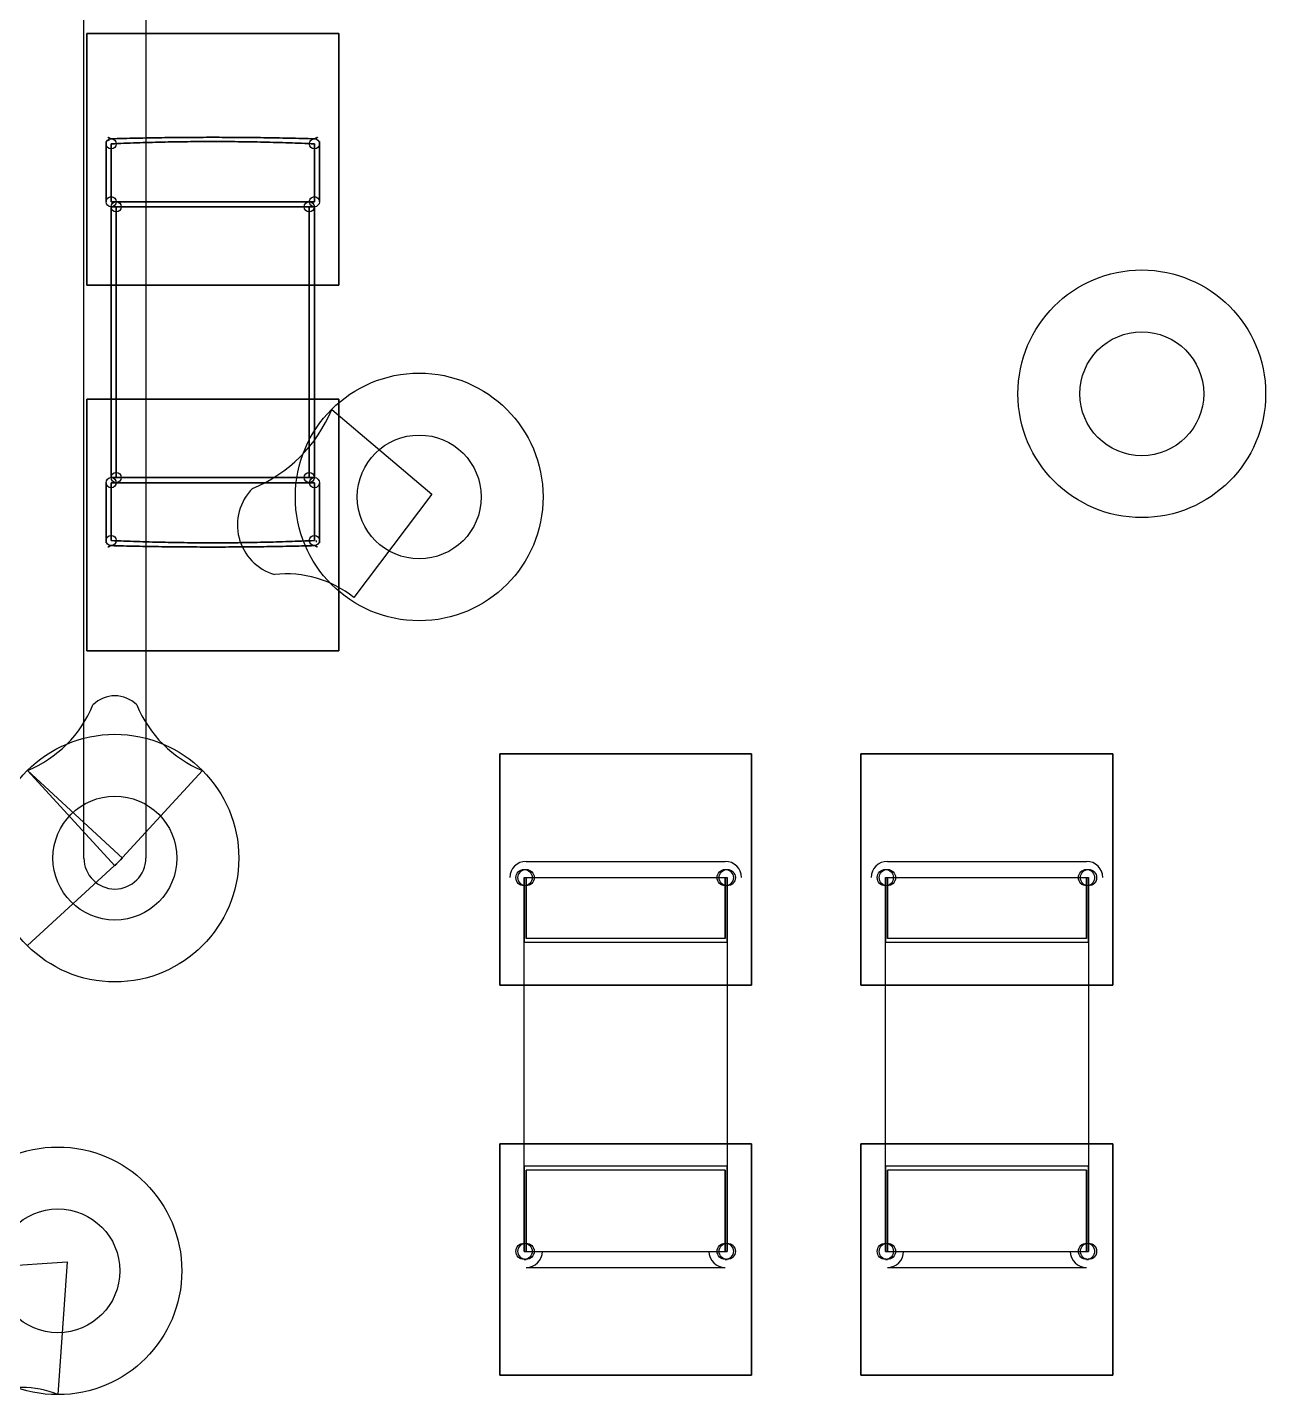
# Model space of a CAD drawing. Extents: x -14 to 27.9, y 0 to 17.8.
# Drawn here: x 21.642 to 24.689, y 3.759 to 7.125 of the extents above; entities that cross this region are included whole.
import ezdxf

# ---------------------------------------------------------------- set-up
doc = ezdxf.new("R2010")
doc.units = 0
doc.header["$MEASUREMENT"] = 0
doc.layers.add('Feature', color=7, linetype='CONTINUOUS')

msp = doc.modelspace()

# ---------------------------------------------------------------- linework, layer by layer
at = {"layer": 'Feature'}
for p, q in [((21.9334, 8.9083, -1.96222), (21.9334, 5.08, -1.96222)), ((21.781, 5.08, -1.96222), (21.781, 8.8451, -1.96222)), ((21.788, 7.11, 0.000305), (22.408, 7.11, 0.000305)), ((21.788, 6.49, 0.000305), (21.788, 7.11, 0.000305)), ((21.788, 6.49, 0.000305), (21.788, 7.11, 0.000305)), ((21.788, 7.11, 0.001305), (21.788, 6.49, 0.001305)), ((21.788, 7.11, 0.000305), (21.788, 7.11, 0.001305)), ((21.788, 7.11, 0.000305), (22.408, 7.11, 0.000305)), ((21.788, 7.11, 0.000305), (21.788, 7.11, 0.001305)), ((22.408, 7.11, 0.001305), (21.788, 7.11, 0.001305)), ((22.408, 7.11, 0.001305), (21.788, 7.11, 0.001305)), ((21.788, 7.11, 0.001305), (21.788, 6.49, 0.001305)), ((21.788, 6.49, 0.000305), (21.788, 7.11, 0.000305)), ((21.788, 7.11, 0.000305), (22.408, 7.11, 0.000305)), ((22.408, 7.11, 0.000305), (22.408, 6.49, 0.000305)), ((22.408, 7.11, 0.000305), (22.408, 7.11, 0.001305)), ((22.408, 7.11, 0.000305), (22.408, 6.49, 0.000305)), ((22.408, 7.11, 0.000305), (22.408, 7.11, 0.001305)), ((22.408, 6.49, 0.001305), (22.408, 7.11, 0.001305)), ((22.408, 6.49, 0.001305), (22.408, 7.11, 0.001305)), ((22.408, 7.11, 0.000305), (22.408, 6.49, 0.000305)), ((21.8355, 6.69583), (21.8355, 6.83827)), ((21.8355, 6.83827, 0.5), (21.8355, 6.69583, 0.5)), ((21.8355, 6.83827, 0.5), (21.8355, 6.69583, 0.5)), ((21.8355, 6.69583), (21.8355, 6.83827)), ((21.848, 6.83827, -0.0125), (21.848, 6.69583, -0.0125)), ((21.848, 6.69583, 0.5125), (21.848, 6.83827, 0.5125)), ((21.848, 6.69583, 0.5125), (21.848, 6.83827, 0.5125)), ((21.848, 6.83827, -0.0125), (21.848, 6.69583, -0.0125)), ((22.348, 6.69583, -0.0125), (22.348, 6.83827, -0.0125)), ((22.348, 6.83827, 0.5125), (22.348, 6.69583, 0.5125)), ((22.348, 6.83827, 0.5125), (22.348, 6.69583, 0.5125)), ((22.348, 6.69583, -0.0125), (22.348, 6.83827, -0.0125)), ((22.3605, 6.69583, 0.5), (22.3605, 6.83827, 0.5)), ((22.3605, 6.83827), (22.3605, 6.69583)), ((22.3605, 6.69583, 0.5), (22.3605, 6.83827, 0.5)), ((22.3605, 6.83827), (22.3605, 6.69583)), ((21.8355, 6.69583, 0.5), (21.8355, 6.69583)), ((21.8355, 6.69583, 0.5), (21.8355, 6.69583)), ((21.848, 6.69583, -0.0125), (22.348, 6.69583, -0.0125)), ((22.348, 6.69583, 0.5125), (21.848, 6.69583, 0.5125)), ((22.348, 6.69583, 0.5125), (21.848, 6.69583, 0.5125)), ((21.848, 6.69583, -0.0125), (22.348, 6.69583, -0.0125)), ((21.848, 6.68333, 0.4875), (21.848, 6.68333, 0.0125)), ((21.848, 6.68333, 0.4875), (21.848, 6.68333, 0.0125)), ((21.848, 6.68333, 0.0125), (21.848, 6.01667, 0.0125)), ((21.848, 6.01667, 0.4875), (21.848, 6.68333, 0.4875)), ((21.848, 6.68333, 0.0125), (21.848, 6.01667, 0.0125)), ((21.848, 6.01667, 0.4875), (21.848, 6.68333, 0.4875)), ((21.848, 6.68333, 0.5), (22.348, 6.68333, 0.5)), ((21.848, 6.68333), (21.848, 6.68333, 0.5)), ((22.348, 6.68333), (21.848, 6.68333)), ((21.848, 6.68333, 0.5), (22.348, 6.68333, 0.5)), ((21.848, 6.68333), (21.848, 6.68333, 0.5)), ((22.348, 6.68333), (21.848, 6.68333)), ((22.3355, 6.68333), (21.8605, 6.68333)), ((22.3355, 6.68333, 0.5), (21.8605, 6.68333, 0.5)), ((22.3355, 6.68333, 0.5), (21.8605, 6.68333, 0.5)), ((21.8605, 6.68333, 0.5), (21.8605, 6.01667, 0.5)), ((21.8605, 6.01667), (21.8605, 6.68333)), ((22.3355, 6.68333), (21.8605, 6.68333)), ((21.8605, 6.01667), (21.8605, 6.68333)), ((21.8605, 6.68333, 0.5), (21.8605, 6.01667, 0.5)), ((22.3355, 6.01667, 0.5), (22.3355, 6.68333, 0.5)), ((22.3355, 6.68333), (22.3355, 6.01667)), ((22.3355, 6.68333), (22.3355, 6.01667)), ((22.3355, 6.01667, 0.5), (22.3355, 6.68333, 0.5)), ((22.348, 6.01667, 0.0125), (22.348, 6.68333, 0.0125)), ((22.348, 6.68333, 0.4875), (22.348, 6.68333, 0.0125)), ((22.348, 6.68333, 0.4875), (22.348, 6.01667, 0.4875)), ((22.348, 6.68333, 0.4875), (22.348, 6.68333, 0.0125)), ((22.348, 6.01667, 0.0125), (22.348, 6.68333, 0.0125)), ((22.348, 6.68333, 0.4875), (22.348, 6.01667, 0.4875)), ((22.348, 6.68333, 0.5), (22.348, 6.68333)), ((22.348, 6.68333, 0.5), (22.348, 6.68333)), ((22.3605, 6.69583), (22.3605, 6.69583, 0.5)), ((22.3605, 6.69583), (22.3605, 6.69583, 0.5)), ((22.408, 6.49, 0.000305), (21.788, 6.49, 0.000305)), ((22.408, 6.49, 0.000305), (21.788, 6.49, 0.000305)), ((21.788, 6.49, 0.001305), (22.408, 6.49, 0.001305)), ((21.788, 6.49, 0.000305), (21.788, 6.49, 0.001305)), ((21.788, 6.49, 0.000305), (21.788, 6.49, 0.001305)), ((21.788, 6.49, 0.001305), (22.408, 6.49, 0.001305)), ((22.408, 6.49, 0.000305), (21.788, 6.49, 0.000305)), ((22.408, 6.49, 0.000305), (22.408, 6.49, 0.001305)), ((22.408, 6.49, 0.000305), (22.408, 6.49, 0.001305)), ((21.788, 6.21, 0.000305), (22.408, 6.21, 0.000305)), ((21.788, 5.59, 0.000305), (21.788, 6.21, 0.000305)), ((21.788, 5.59, 0.000305), (21.788, 6.21, 0.000305)), ((21.788, 6.21, 0.001305), (21.788, 5.59, 0.001305)), ((21.788, 6.21, 0.000305), (21.788, 6.21, 0.001305)), ((21.788, 6.21, 0.000305), (22.408, 6.21, 0.000305)), ((21.788, 6.21, 0.000305), (21.788, 6.21, 0.001305)), ((22.408, 6.21, 0.001305), (21.788, 6.21, 0.001305)), ((22.408, 6.21, 0.001305), (21.788, 6.21, 0.001305)), ((21.788, 6.21, 0.001305), (21.788, 5.59, 0.001305)), ((21.788, 5.59, 0.000305), (21.788, 6.21, 0.000305)), ((21.788, 6.21, 0.000305), (22.408, 6.21, 0.000305)), ((22.408, 6.21, 0.000305), (22.408, 5.59, 0.000305)), ((22.408, 6.21, 0.000305), (22.408, 6.21, 0.001305)), ((22.408, 6.21, 0.000305), (22.408, 5.59, 0.000305)), ((22.408, 6.21, 0.000305), (22.408, 6.21, 0.001305)), ((22.408, 5.59, 0.001305), (22.408, 6.21, 0.001305)), ((22.408, 5.59, 0.001305), (22.408, 6.21, 0.001305)), ((22.408, 6.21, 0.000305), (22.408, 5.59, 0.000305)), ((24.5364, 6.223, -1.96192), (24.5364, 6.223)), ((24.5364, 6.223, -1.96192), (24.5364, 6.223)), ((22.3906, 6.1844, 0.000305), (22.637, 5.9757, 0.000305)), ((21.8355, 5.86173, 0.5), (21.8355, 6.00417, 0.5)), ((21.8355, 6.00417, 0.5), (21.8355, 6.00417)), ((21.8355, 6.00417), (21.8355, 5.86173)), ((21.8355, 6.00417, 0.5), (21.8355, 6.00417)), ((21.8355, 5.86173, 0.5), (21.8355, 6.00417, 0.5)), ((21.8355, 6.00417), (21.8355, 5.86173)), ((21.848, 6.01667, 0.4875), (21.848, 6.01667, 0.0125)), ((21.848, 6.01667, 0.4875), (21.848, 6.01667, 0.0125)), ((22.348, 6.01667), (21.848, 6.01667)), ((21.848, 6.01667), (21.848, 6.01667, 0.5)), ((21.848, 6.01667, 0.5), (22.348, 6.01667, 0.5)), ((21.848, 6.01667, 0.5), (22.348, 6.01667, 0.5)), ((21.848, 6.01667), (21.848, 6.01667, 0.5)), ((22.348, 6.01667), (21.848, 6.01667)), ((21.848, 6.00417, -0.0125), (22.348, 6.00417, -0.0125)), ((21.848, 5.86173, -0.0125), (21.848, 6.00417, -0.0125)), ((22.348, 6.00417, 0.5125), (21.848, 6.00417, 0.5125)), ((21.848, 6.00417, 0.5125), (21.848, 5.86173, 0.5125)), ((22.348, 6.00417, 0.5125), (21.848, 6.00417, 0.5125)), ((21.848, 6.00417, 0.5125), (21.848, 5.86173, 0.5125)), ((21.848, 6.00417, -0.0125), (22.348, 6.00417, -0.0125)), ((21.848, 5.86173, -0.0125), (21.848, 6.00417, -0.0125)), ((21.8605, 6.01667), (22.3355, 6.01667)), ((21.8605, 6.01667, 0.5), (22.3355, 6.01667, 0.5)), ((21.8605, 6.01667, 0.5), (22.3355, 6.01667, 0.5)), ((21.8605, 6.01667), (22.3355, 6.01667)), ((22.348, 6.01667, 0.4875), (22.348, 6.01667, 0.0125)), ((22.348, 6.01667, 0.4875), (22.348, 6.01667, 0.0125)), ((22.348, 6.01667, 0.5), (22.348, 6.01667)), ((22.348, 6.01667, 0.5), (22.348, 6.01667)), ((22.348, 6.00417, -0.0125), (22.348, 5.86173, -0.0125)), ((22.348, 5.86173, 0.5125), (22.348, 6.00417, 0.5125)), ((22.348, 5.86173, 0.5125), (22.348, 6.00417, 0.5125)), ((22.348, 6.00417, -0.0125), (22.348, 5.86173, -0.0125)), ((22.3605, 5.86173), (22.3605, 6.00417)), ((22.3605, 6.00417), (22.3605, 6.00417, 0.5)), ((22.3605, 6.00417, 0.5), (22.3605, 5.86173, 0.5)), ((22.3605, 6.00417, 0.5), (22.3605, 5.86173, 0.5)), ((22.3605, 6.00417), (22.3605, 6.00417, 0.5)), ((22.3605, 5.86173), (22.3605, 6.00417)), ((22.637, 5.9757, 0.000305), (22.4448, 5.7215, 0.000305)), ((22.7584, 5.969, -1.96192), (22.7584, 5.969)), ((22.7584, 5.969, -1.96192), (22.7584, 5.969)), ((22.408, 5.59, 0.000305), (21.788, 5.59, 0.000305)), ((22.408, 5.59, 0.000305), (21.788, 5.59, 0.000305)), ((21.788, 5.59, 0.001305), (22.408, 5.59, 0.001305)), ((21.788, 5.59, 0.000305), (21.788, 5.59, 0.001305)), ((21.788, 5.59, 0.000305), (21.788, 5.59, 0.001305)), ((21.788, 5.59, 0.001305), (22.408, 5.59, 0.001305)), ((22.408, 5.59, 0.000305), (21.788, 5.59, 0.000305)), ((22.408, 5.59, 0.000305), (22.408, 5.59, 0.001305)), ((22.408, 5.59, 0.000305), (22.408, 5.59, 0.001305)), ((22.804, 4.767, 0.000305), (22.804, 5.337, 0.000305)), ((22.804, 5.337, 0.000305), (23.424, 5.337, 0.000305)), ((22.804, 5.337, 0.000305), (23.424, 5.337, 0.000305)), ((22.804, 5.337, 0.000305), (22.804, 5.337, 0.001305)), ((23.424, 5.337, 0.001305), (22.804, 5.337, 0.001305)), ((22.804, 4.767, 0.000305), (22.804, 5.337, 0.000305)), ((22.804, 5.337, 0.001305), (22.804, 4.767, 0.001305)), ((22.804, 5.337, 0.000305), (22.804, 5.337, 0.001305)), ((22.804, 5.337, 0.001305), (22.804, 4.767, 0.001305)), ((23.424, 5.337, 0.001305), (22.804, 5.337, 0.001305)), ((22.804, 4.767, 0.000305), (22.804, 5.337, 0.000305)), ((22.804, 5.337, 0.000305), (23.424, 5.337, 0.000305)), ((23.424, 5.337, 0.000305), (23.424, 4.767, 0.000305)), ((23.424, 5.337, 0.000305), (23.424, 5.337, 0.001305)), ((23.424, 5.337, 0.000305), (23.424, 4.767, 0.000305)), ((23.424, 5.337, 0.000305), (23.424, 5.337, 0.001305)), ((23.424, 4.767, 0.001305), (23.424, 5.337, 0.001305)), ((23.424, 4.767, 0.001305), (23.424, 5.337, 0.001305)), ((23.424, 5.337, 0.000305), (23.424, 4.767, 0.000305)), ((23.693, 4.767, 0.000305), (23.693, 5.337, 0.000305)), ((23.693, 5.337, 0.000305), (24.313, 5.337, 0.000305)), ((23.693, 5.337, 0.000305), (24.313, 5.337, 0.000305)), ((23.693, 5.337, 0.000305), (23.693, 5.337, 0.001305)), ((24.313, 5.337, 0.001305), (23.693, 5.337, 0.001305)), ((23.693, 4.767, 0.000305), (23.693, 5.337, 0.000305)), ((23.693, 5.337, 0.001305), (23.693, 4.767, 0.001305)), ((23.693, 5.337, 0.000305), (23.693, 5.337, 0.001305)), ((23.693, 5.337, 0.001305), (23.693, 4.767, 0.001305)), ((24.313, 5.337, 0.001305), (23.693, 5.337, 0.001305)), ((23.693, 4.767, 0.000305), (23.693, 5.337, 0.000305)), ((23.693, 5.337, 0.000305), (24.313, 5.337, 0.000305)), ((24.313, 5.337, 0.000305), (24.313, 4.767, 0.000305)), ((24.313, 5.337, 0.000305), (24.313, 5.337, 0.001305)), ((24.313, 5.337, 0.000305), (24.313, 4.767, 0.000305)), ((24.313, 5.337, 0.000305), (24.313, 5.337, 0.001305)), ((24.313, 4.767, 0.001305), (24.313, 5.337, 0.001305)), ((24.313, 4.767, 0.001305), (24.313, 5.337, 0.001305)), ((24.313, 5.337, 0.000305), (24.313, 4.767, 0.000305)), ((21.6418, 5.2954, 0.000305), (21.8762, 5.08, 0.000305)), ((21.8572, 5.061, -1.96222), (21.6418, 5.2954, -1.96222)), ((22.0726, 5.2954, -1.96222), (21.8572, 5.061, -1.96222)), ((21.8762, 5.08, 0.000305), (21.6418, 4.8646, 0.000305)), ((22.0096, 5.08, -1.96192), (22.0096, 5.08)), ((22.0096, 5.08, -1.96192), (22.0096, 5.08)), ((22.864, 5.052, 0.285), (22.864, 5.052, 0.015)), ((22.864, 5.052, 0.285), (22.869, 5.052, 0.285)), ((22.864, 5.052, 0.015), (22.869, 5.052, 0.015)), ((22.864, 5.052, 0.285), (22.864, 5.052, 0.015)), ((22.864, 5.052, 0.015), (22.869, 5.052, 0.015)), ((22.864, 5.052, 0.285), (22.869, 5.052, 0.285)), ((22.869, 5.072, 0.285), (22.869, 5.072, 0.015)), ((22.869, 5.072, 0.285), (23.359, 5.072, 0.285)), ((22.869, 5.072, 0.015), (23.359, 5.072, 0.015)), ((22.869, 5.072, 0.285), (22.869, 5.072, 0.015)), ((22.869, 5.072, 0.285), (23.359, 5.072, 0.285)), ((22.869, 5.072, 0.015), (23.359, 5.072, 0.015)), ((22.869, 5.052, 0.285), (22.869, 5.052, 0.015)), ((22.869, 5.052, 0.285), (22.869, 5.052, 0.015)), ((23.359, 5.072, 0.285), (23.359, 5.072, 0.015)), ((23.359, 5.072, 0.285), (23.359, 5.072, 0.015)), ((23.359, 5.052, 0.015), (23.364, 5.052, 0.015)), ((23.359, 5.052, 0.015), (23.364, 5.052, 0.015)), ((23.359, 5.052, 0.285), (23.359, 5.052, 0.015)), ((23.359, 5.052, 0.285), (23.364, 5.052, 0.285)), ((23.359, 5.052, 0.285), (23.364, 5.052, 0.285)), ((23.359, 5.052, 0.285), (23.359, 5.052, 0.015)), ((23.364, 5.052, 0.285), (23.364, 5.052, 0.015)), ((23.364, 5.052, 0.285), (23.364, 5.052, 0.015)), ((23.753, 5.052, 0.285), (23.753, 5.052, 0.015)), ((23.753, 5.052, 0.285), (23.758, 5.052, 0.285)), ((23.753, 5.052, 0.015), (23.758, 5.052, 0.015)), ((23.753, 5.052, 0.285), (23.753, 5.052, 0.015)), ((23.753, 5.052, 0.015), (23.758, 5.052, 0.015)), ((23.753, 5.052, 0.285), (23.758, 5.052, 0.285)), ((23.758, 5.072, 0.285), (23.758, 5.072, 0.015)), ((23.758, 5.072, 0.285), (24.248, 5.072, 0.285)), ((23.758, 5.072, 0.015), (24.248, 5.072, 0.015)), ((23.758, 5.072, 0.285), (23.758, 5.072, 0.015)), ((23.758, 5.072, 0.285), (24.248, 5.072, 0.285)), ((23.758, 5.072, 0.015), (24.248, 5.072, 0.015)), ((23.758, 5.052, 0.285), (23.758, 5.052, 0.015)), ((23.758, 5.052, 0.285), (23.758, 5.052, 0.015)), ((24.248, 5.072, 0.285), (24.248, 5.072, 0.015)), ((24.248, 5.072, 0.285), (24.248, 5.072, 0.015)), ((24.248, 5.052, 0.015), (24.253, 5.052, 0.015)), ((24.248, 5.052, 0.015), (24.253, 5.052, 0.015)), ((24.248, 5.052, 0.285), (24.248, 5.052, 0.015)), ((24.248, 5.052, 0.285), (24.253, 5.052, 0.285)), ((24.248, 5.052, 0.285), (24.253, 5.052, 0.285)), ((24.248, 5.052, 0.285), (24.248, 5.052, 0.015)), ((24.253, 5.052, 0.285), (24.253, 5.052, 0.015)), ((24.253, 5.052, 0.285), (24.253, 5.052, 0.015)), ((22.864, 5.032, -0.005), (22.864, 4.872, -0.005)), ((22.864, 5.032, -0.005), (22.869, 5.032, -0.005)), ((22.864, 5.032, 0.305), (22.869, 5.032, 0.305)), ((22.864, 4.872, 0.305), (22.864, 5.032, 0.305)), ((22.864, 4.872, 0.305), (22.864, 5.032, 0.305)), ((22.864, 5.032, -0.005), (22.864, 4.872, -0.005)), ((22.864, 5.032, -0.005), (22.869, 5.032, -0.005)), ((22.864, 5.032, 0.305), (22.869, 5.032, 0.305)), ((22.869, 5.032, -0.005), (22.869, 4.882, -0.005)), ((22.869, 4.882, 0.305), (22.869, 5.032, 0.305)), ((22.869, 4.882, 0.305), (22.869, 5.032, 0.305)), ((22.869, 4.882, 0.325), (22.869, 5.032, 0.325)), ((22.869, 5.032, -0.025), (22.869, 4.882, -0.025)), ((22.869, 5.032, -0.005), (22.869, 4.882, -0.005)), ((22.869, 5.032, 0.325), (23.359, 5.032, 0.325)), ((22.869, 4.882, 0.325), (22.869, 5.032, 0.325)), ((22.869, 5.032, 0.325), (23.359, 5.032, 0.325)), ((22.869, 5.032, -0.025), (23.359, 5.032, -0.025)), ((22.869, 5.032, -0.025), (23.359, 5.032, -0.025)), ((22.869, 5.032, -0.025), (22.869, 4.882, -0.025)), ((23.359, 5.032, -0.005), (23.364, 5.032, -0.005)), ((23.359, 5.032, -0.005), (23.359, 4.882, -0.005)), ((23.359, 5.032, -0.005), (23.364, 5.032, -0.005)), ((23.359, 5.032, 0.305), (23.364, 5.032, 0.305)), ((23.359, 5.032, 0.305), (23.364, 5.032, 0.305)), ((23.359, 4.882, 0.305), (23.359, 5.032, 0.305)), ((23.359, 5.032, -0.005), (23.359, 4.882, -0.005)), ((23.359, 5.032, -0.025), (23.359, 4.882, -0.025)), ((23.359, 4.882, 0.325), (23.359, 5.032, 0.325)), ((23.359, 4.882, 0.305), (23.359, 5.032, 0.305)), ((23.359, 4.882, 0.325), (23.359, 5.032, 0.325)), ((23.359, 5.032, -0.025), (23.359, 4.882, -0.025)), ((23.364, 5.032, -0.005), (23.364, 4.872, -0.005)), ((23.364, 4.872, 0.305), (23.364, 5.032, 0.305)), ((23.364, 5.032, -0.005), (23.364, 4.872, -0.005)), ((23.364, 4.872, 0.305), (23.364, 5.032, 0.305)), ((23.753, 5.032, -0.005), (23.753, 4.872, -0.005)), ((23.753, 5.032, -0.005), (23.758, 5.032, -0.005)), ((23.753, 5.032, 0.305), (23.758, 5.032, 0.305)), ((23.753, 4.872, 0.305), (23.753, 5.032, 0.305)), ((23.753, 4.872, 0.305), (23.753, 5.032, 0.305)), ((23.753, 5.032, -0.005), (23.753, 4.872, -0.005)), ((23.753, 5.032, -0.005), (23.758, 5.032, -0.005)), ((23.753, 5.032, 0.305), (23.758, 5.032, 0.305)), ((23.758, 5.032, -0.005), (23.758, 4.882, -0.005)), ((23.758, 4.882, 0.305), (23.758, 5.032, 0.305)), ((23.758, 4.882, 0.305), (23.758, 5.032, 0.305)), ((23.758, 4.882, 0.325), (23.758, 5.032, 0.325)), ((23.758, 5.032, -0.025), (23.758, 4.882, -0.025)), ((23.758, 5.032, -0.005), (23.758, 4.882, -0.005)), ((23.758, 5.032, 0.325), (24.248, 5.032, 0.325)), ((23.758, 4.882, 0.325), (23.758, 5.032, 0.325)), ((23.758, 5.032, 0.325), (24.248, 5.032, 0.325)), ((23.758, 5.032, -0.025), (24.248, 5.032, -0.025)), ((23.758, 5.032, -0.025), (24.248, 5.032, -0.025)), ((23.758, 5.032, -0.025), (23.758, 4.882, -0.025)), ((24.248, 5.032, -0.005), (24.253, 5.032, -0.005)), ((24.248, 5.032, -0.005), (24.248, 4.882, -0.005)), ((24.248, 5.032, -0.005), (24.253, 5.032, -0.005)), ((24.248, 5.032, 0.305), (24.253, 5.032, 0.305)), ((24.248, 5.032, 0.305), (24.253, 5.032, 0.305)), ((24.248, 4.882, 0.305), (24.248, 5.032, 0.305)), ((24.248, 5.032, -0.005), (24.248, 4.882, -0.005)), ((24.248, 5.032, -0.025), (24.248, 4.882, -0.025)), ((24.248, 4.882, 0.325), (24.248, 5.032, 0.325)), ((24.248, 4.882, 0.305), (24.248, 5.032, 0.305)), ((24.248, 4.882, 0.325), (24.248, 5.032, 0.325)), ((24.248, 5.032, -0.025), (24.248, 4.882, -0.025)), ((24.253, 5.032, -0.005), (24.253, 4.872, -0.005)), ((24.253, 4.872, 0.305), (24.253, 5.032, 0.305)), ((24.253, 5.032, -0.005), (24.253, 4.872, -0.005)), ((24.253, 4.872, 0.305), (24.253, 5.032, 0.305)), ((23.359, 4.882, -0.005), (22.869, 4.882, -0.005)), ((23.359, 4.882, 0.305), (22.869, 4.882, 0.305)), ((22.869, 4.882, 0.305), (22.869, 4.882, 0.325)), ((22.869, 4.882, -0.025), (22.869, 4.882, -0.005)), ((23.359, 4.882, 0.305), (22.869, 4.882, 0.305)), ((23.359, 4.882, 0.325), (22.869, 4.882, 0.325)), ((22.869, 4.882, 0.305), (22.869, 4.882, 0.325)), ((23.359, 4.882, 0.325), (22.869, 4.882, 0.325)), ((23.359, 4.882, -0.025), (22.869, 4.882, -0.025)), ((23.359, 4.882, -0.005), (22.869, 4.882, -0.005)), ((22.869, 4.882, -0.025), (22.869, 4.882, -0.005)), ((23.359, 4.882, -0.025), (22.869, 4.882, -0.025)), ((23.359, 4.882, -0.025), (23.359, 4.882, -0.005)), ((23.359, 4.882, 0.305), (23.359, 4.882, 0.325)), ((23.359, 4.882, 0.305), (23.359, 4.882, 0.325)), ((23.359, 4.882, -0.025), (23.359, 4.882, -0.005)), ((24.248, 4.882, -0.005), (23.758, 4.882, -0.005)), ((24.248, 4.882, 0.305), (23.758, 4.882, 0.305)), ((23.758, 4.882, 0.305), (23.758, 4.882, 0.325)), ((23.758, 4.882, -0.025), (23.758, 4.882, -0.005)), ((24.248, 4.882, 0.305), (23.758, 4.882, 0.305)), ((24.248, 4.882, 0.325), (23.758, 4.882, 0.325)), ((23.758, 4.882, 0.305), (23.758, 4.882, 0.325)), ((24.248, 4.882, 0.325), (23.758, 4.882, 0.325)), ((24.248, 4.882, -0.025), (23.758, 4.882, -0.025)), ((24.248, 4.882, -0.005), (23.758, 4.882, -0.005)), ((23.758, 4.882, -0.025), (23.758, 4.882, -0.005)), ((24.248, 4.882, -0.025), (23.758, 4.882, -0.025)), ((24.248, 4.882, -0.025), (24.248, 4.882, -0.005)), ((24.248, 4.882, 0.305), (24.248, 4.882, 0.325)), ((24.248, 4.882, 0.305), (24.248, 4.882, 0.325)), ((24.248, 4.882, -0.025), (24.248, 4.882, -0.005)), ((23.364, 4.872, 0.325), (22.864, 4.872, 0.325)), ((22.864, 4.322, 0.325), (22.864, 4.872, 0.325)), ((22.864, 4.322, -0.025), (22.864, 4.872, -0.025)), ((23.364, 4.872, -0.025), (22.864, 4.872, -0.025)), ((23.364, 4.872, -0.025), (22.864, 4.872, -0.025)), ((22.864, 4.872, -0.025), (22.864, 4.872, -0.005)), ((23.364, 4.872, -0.005), (22.864, 4.872, -0.005)), ((23.364, 4.872, -0.005), (22.864, 4.872, -0.005)), ((23.364, 4.872, 0.305), (22.864, 4.872, 0.305)), ((23.364, 4.872, 0.325), (22.864, 4.872, 0.325)), ((23.364, 4.872, 0.305), (22.864, 4.872, 0.305)), ((22.864, 4.872, 0.325), (22.864, 4.872, 0.305)), ((22.864, 4.322, 0.325), (22.864, 4.872, 0.325)), ((22.864, 4.872, 0.325), (22.864, 4.872, 0.305)), ((22.864, 4.872, -0.025), (22.864, 4.872, -0.005)), ((22.864, 4.322, -0.025), (22.864, 4.872, -0.025)), ((23.364, 4.872, 0.325), (23.364, 4.322, 0.325)), ((23.364, 4.872, -0.025), (23.364, 4.322, -0.025)), ((23.364, 4.872, -0.025), (23.364, 4.872, -0.005)), ((23.364, 4.872, 0.325), (23.364, 4.872, 0.305)), ((23.364, 4.872, 0.325), (23.364, 4.322, 0.325)), ((23.364, 4.872, -0.025), (23.364, 4.322, -0.025)), ((23.364, 4.872, -0.025), (23.364, 4.872, -0.005)), ((23.364, 4.872, 0.325), (23.364, 4.872, 0.305)), ((24.253, 4.872, 0.325), (23.753, 4.872, 0.325)), ((23.753, 4.322, 0.325), (23.753, 4.872, 0.325)), ((23.753, 4.322, -0.025), (23.753, 4.872, -0.025)), ((24.253, 4.872, -0.025), (23.753, 4.872, -0.025)), ((24.253, 4.872, -0.025), (23.753, 4.872, -0.025)), ((23.753, 4.872, -0.025), (23.753, 4.872, -0.005)), ((24.253, 4.872, -0.005), (23.753, 4.872, -0.005)), ((24.253, 4.872, -0.005), (23.753, 4.872, -0.005)), ((24.253, 4.872, 0.305), (23.753, 4.872, 0.305)), ((24.253, 4.872, 0.325), (23.753, 4.872, 0.325)), ((24.253, 4.872, 0.305), (23.753, 4.872, 0.305)), ((23.753, 4.872, 0.325), (23.753, 4.872, 0.305)), ((23.753, 4.322, 0.325), (23.753, 4.872, 0.325)), ((23.753, 4.872, 0.325), (23.753, 4.872, 0.305)), ((23.753, 4.872, -0.025), (23.753, 4.872, -0.005)), ((23.753, 4.322, -0.025), (23.753, 4.872, -0.025)), ((24.253, 4.872, 0.325), (24.253, 4.322, 0.325)), ((24.253, 4.872, -0.025), (24.253, 4.322, -0.025)), ((24.253, 4.872, -0.025), (24.253, 4.872, -0.005)), ((24.253, 4.872, 0.325), (24.253, 4.872, 0.305)), ((24.253, 4.872, 0.325), (24.253, 4.322, 0.325)), ((24.253, 4.872, -0.025), (24.253, 4.322, -0.025)), ((24.253, 4.872, -0.025), (24.253, 4.872, -0.005)), ((24.253, 4.872, 0.325), (24.253, 4.872, 0.305)), ((23.424, 4.767, 0.000305), (22.804, 4.767, 0.000305)), ((23.424, 4.767, 0.000305), (22.804, 4.767, 0.000305)), ((22.804, 4.767, 0.001305), (23.424, 4.767, 0.001305)), ((22.804, 4.767, 0.000305), (22.804, 4.767, 0.001305)), ((22.804, 4.767, 0.000305), (22.804, 4.767, 0.001305)), ((22.804, 4.767, 0.001305), (23.424, 4.767, 0.001305)), ((23.424, 4.767, 0.000305), (22.804, 4.767, 0.000305)), ((23.424, 4.767, 0.000305), (23.424, 4.767, 0.001305)), ((23.424, 4.767, 0.000305), (23.424, 4.767, 0.001305)), ((24.313, 4.767, 0.000305), (23.693, 4.767, 0.000305)), ((24.313, 4.767, 0.000305), (23.693, 4.767, 0.000305)), ((23.693, 4.767, 0.001305), (24.313, 4.767, 0.001305)), ((23.693, 4.767, 0.000305), (23.693, 4.767, 0.001305)), ((23.693, 4.767, 0.000305), (23.693, 4.767, 0.001305)), ((23.693, 4.767, 0.001305), (24.313, 4.767, 0.001305)), ((24.313, 4.767, 0.000305), (23.693, 4.767, 0.000305)), ((24.313, 4.767, 0.000305), (24.313, 4.767, 0.001305)), ((24.313, 4.767, 0.000305), (24.313, 4.767, 0.001305)), ((22.804, 3.807, 0.000305), (22.804, 4.377, 0.000305)), ((22.804, 4.377, 0.000305), (23.424, 4.377, 0.000305)), ((22.804, 4.377, 0.000305), (23.424, 4.377, 0.000305)), ((22.804, 4.377, 0.000305), (22.804, 4.377, 0.001305)), ((23.424, 4.377, 0.001305), (22.804, 4.377, 0.001305)), ((22.804, 3.807, 0.000305), (22.804, 4.377, 0.000305)), ((22.804, 4.377, 0.001305), (22.804, 3.807, 0.001305)), ((22.804, 4.377, 0.000305), (22.804, 4.377, 0.001305)), ((22.804, 4.377, 0.001305), (22.804, 3.807, 0.001305)), ((23.424, 4.377, 0.001305), (22.804, 4.377, 0.001305)), ((22.804, 3.807, 0.000305), (22.804, 4.377, 0.000305)), ((22.804, 4.377, 0.000305), (23.424, 4.377, 0.000305)), ((23.424, 4.377, 0.000305), (23.424, 3.807, 0.000305)), ((23.424, 4.377, 0.000305), (23.424, 4.377, 0.001305)), ((23.424, 4.377, 0.000305), (23.424, 3.807, 0.000305)), ((23.424, 4.377, 0.000305), (23.424, 4.377, 0.001305)), ((23.424, 3.807, 0.001305), (23.424, 4.377, 0.001305)), ((23.424, 3.807, 0.001305), (23.424, 4.377, 0.001305)), ((23.424, 4.377, 0.000305), (23.424, 3.807, 0.000305)), ((23.693, 3.807, 0.000305), (23.693, 4.377, 0.000305)), ((23.693, 4.377, 0.000305), (24.313, 4.377, 0.000305)), ((23.693, 4.377, 0.000305), (24.313, 4.377, 0.000305)), ((23.693, 4.377, 0.000305), (23.693, 4.377, 0.001305)), ((24.313, 4.377, 0.001305), (23.693, 4.377, 0.001305)), ((23.693, 3.807, 0.000305), (23.693, 4.377, 0.000305)), ((23.693, 4.377, 0.001305), (23.693, 3.807, 0.001305)), ((23.693, 4.377, 0.000305), (23.693, 4.377, 0.001305)), ((23.693, 4.377, 0.001305), (23.693, 3.807, 0.001305)), ((24.313, 4.377, 0.001305), (23.693, 4.377, 0.001305)), ((23.693, 3.807, 0.000305), (23.693, 4.377, 0.000305)), ((23.693, 4.377, 0.000305), (24.313, 4.377, 0.000305)), ((24.313, 4.377, 0.000305), (24.313, 3.807, 0.000305)), ((24.313, 4.377, 0.000305), (24.313, 4.377, 0.001305)), ((24.313, 4.377, 0.000305), (24.313, 3.807, 0.000305)), ((24.313, 4.377, 0.000305), (24.313, 4.377, 0.001305)), ((24.313, 3.807, 0.001305), (24.313, 4.377, 0.001305)), ((24.313, 3.807, 0.001305), (24.313, 4.377, 0.001305)), ((24.313, 4.377, 0.000305), (24.313, 3.807, 0.000305)), ((23.364, 4.322, 0.325), (22.864, 4.322, 0.325)), ((23.364, 4.322, 0.325), (22.864, 4.322, 0.325)), ((22.864, 4.322, 0.325), (22.864, 4.322, 0.305)), ((23.364, 4.322, 0.305), (22.864, 4.322, 0.305)), ((22.864, 4.322, -0.005), (22.864, 4.112, -0.005)), ((23.364, 4.322, -0.005), (22.864, 4.322, -0.005)), ((23.364, 4.322, -0.025), (22.864, 4.322, -0.025)), ((23.364, 4.322, -0.005), (22.864, 4.322, -0.005)), ((22.864, 4.322, -0.025), (22.864, 4.322, -0.005)), ((23.364, 4.322, -0.025), (22.864, 4.322, -0.025)), ((22.864, 4.322, -0.005), (22.864, 4.112, -0.005)), ((22.864, 4.112, 0.305), (22.864, 4.322, 0.305)), ((22.864, 4.322, 0.325), (22.864, 4.322, 0.305)), ((22.864, 4.322, -0.025), (22.864, 4.322, -0.005)), ((23.364, 4.322, 0.305), (22.864, 4.322, 0.305)), ((22.864, 4.112, 0.305), (22.864, 4.322, 0.305)), ((23.359, 4.312, -0.005), (22.869, 4.312, -0.005)), ((22.869, 4.312, -0.005), (22.869, 4.112, -0.005)), ((22.869, 4.312, -0.005), (22.869, 4.112, -0.005)), ((22.869, 4.312, -0.005), (22.869, 4.312, -0.025)), ((22.869, 4.312, -0.025), (22.869, 4.112, -0.025)), ((22.869, 4.112, 0.325), (22.869, 4.312, 0.325)), ((22.869, 4.312, 0.325), (22.869, 4.312, 0.305)), ((22.869, 4.112, 0.305), (22.869, 4.312, 0.305)), ((22.869, 4.112, 0.305), (22.869, 4.312, 0.305)), ((23.359, 4.312, 0.305), (22.869, 4.312, 0.305)), ((23.359, 4.312, 0.305), (22.869, 4.312, 0.305)), ((22.869, 4.312, 0.325), (22.869, 4.312, 0.305)), ((23.359, 4.312, 0.325), (22.869, 4.312, 0.325)), ((23.359, 4.312, 0.325), (22.869, 4.312, 0.325)), ((22.869, 4.112, 0.325), (22.869, 4.312, 0.325)), ((22.869, 4.312, -0.025), (22.869, 4.112, -0.025)), ((23.359, 4.312, -0.025), (22.869, 4.312, -0.025)), ((23.359, 4.312, -0.005), (22.869, 4.312, -0.005)), ((23.359, 4.312, -0.025), (22.869, 4.312, -0.025)), ((22.869, 4.312, -0.005), (22.869, 4.312, -0.025)), ((23.359, 4.312, -0.005), (23.359, 4.112, -0.005)), ((23.359, 4.112, 0.305), (23.359, 4.312, 0.305)), ((23.359, 4.312, 0.325), (23.359, 4.312, 0.305)), ((23.359, 4.112, 0.325), (23.359, 4.312, 0.325)), ((23.359, 4.312, -0.025), (23.359, 4.112, -0.025)), ((23.359, 4.312, -0.005), (23.359, 4.312, -0.025)), ((23.359, 4.312, -0.005), (23.359, 4.112, -0.005)), ((23.359, 4.112, 0.305), (23.359, 4.312, 0.305)), ((23.359, 4.312, 0.325), (23.359, 4.312, 0.305)), ((23.359, 4.112, 0.325), (23.359, 4.312, 0.325)), ((23.359, 4.312, -0.025), (23.359, 4.112, -0.025)), ((23.359, 4.312, -0.005), (23.359, 4.312, -0.025)), ((23.364, 4.322, 0.325), (23.364, 4.322, 0.305)), ((23.364, 4.322, -0.005), (23.364, 4.112, -0.005)), ((23.364, 4.322, -0.025), (23.364, 4.322, -0.005)), ((23.364, 4.322, 0.325), (23.364, 4.322, 0.305)), ((23.364, 4.112, 0.305), (23.364, 4.322, 0.305)), ((23.364, 4.322, -0.005), (23.364, 4.112, -0.005)), ((23.364, 4.322, -0.025), (23.364, 4.322, -0.005)), ((23.364, 4.112, 0.305), (23.364, 4.322, 0.305)), ((24.253, 4.322, 0.325), (23.753, 4.322, 0.325)), ((24.253, 4.322, 0.325), (23.753, 4.322, 0.325)), ((23.753, 4.322, 0.325), (23.753, 4.322, 0.305)), ((24.253, 4.322, 0.305), (23.753, 4.322, 0.305)), ((23.753, 4.322, -0.005), (23.753, 4.112, -0.005)), ((24.253, 4.322, -0.005), (23.753, 4.322, -0.005)), ((24.253, 4.322, -0.025), (23.753, 4.322, -0.025)), ((24.253, 4.322, -0.005), (23.753, 4.322, -0.005)), ((23.753, 4.322, -0.025), (23.753, 4.322, -0.005)), ((24.253, 4.322, -0.025), (23.753, 4.322, -0.025)), ((23.753, 4.322, -0.005), (23.753, 4.112, -0.005)), ((23.753, 4.112, 0.305), (23.753, 4.322, 0.305)), ((23.753, 4.322, 0.325), (23.753, 4.322, 0.305)), ((23.753, 4.322, -0.025), (23.753, 4.322, -0.005)), ((24.253, 4.322, 0.305), (23.753, 4.322, 0.305)), ((23.753, 4.112, 0.305), (23.753, 4.322, 0.305)), ((24.248, 4.312, -0.005), (23.758, 4.312, -0.005)), ((23.758, 4.312, -0.005), (23.758, 4.112, -0.005)), ((23.758, 4.312, -0.005), (23.758, 4.112, -0.005)), ((23.758, 4.312, -0.005), (23.758, 4.312, -0.025)), ((23.758, 4.312, -0.025), (23.758, 4.112, -0.025)), ((23.758, 4.112, 0.325), (23.758, 4.312, 0.325)), ((23.758, 4.312, 0.325), (23.758, 4.312, 0.305)), ((23.758, 4.112, 0.305), (23.758, 4.312, 0.305)), ((23.758, 4.112, 0.305), (23.758, 4.312, 0.305)), ((24.248, 4.312, 0.305), (23.758, 4.312, 0.305)), ((24.248, 4.312, 0.305), (23.758, 4.312, 0.305)), ((23.758, 4.312, 0.325), (23.758, 4.312, 0.305)), ((24.248, 4.312, 0.325), (23.758, 4.312, 0.325)), ((24.248, 4.312, 0.325), (23.758, 4.312, 0.325)), ((23.758, 4.112, 0.325), (23.758, 4.312, 0.325)), ((23.758, 4.312, -0.025), (23.758, 4.112, -0.025)), ((24.248, 4.312, -0.025), (23.758, 4.312, -0.025)), ((24.248, 4.312, -0.005), (23.758, 4.312, -0.005)), ((24.248, 4.312, -0.025), (23.758, 4.312, -0.025)), ((23.758, 4.312, -0.005), (23.758, 4.312, -0.025)), ((24.248, 4.312, -0.005), (24.248, 4.112, -0.005)), ((24.248, 4.112, 0.305), (24.248, 4.312, 0.305)), ((24.248, 4.312, 0.325), (24.248, 4.312, 0.305)), ((24.248, 4.112, 0.325), (24.248, 4.312, 0.325)), ((24.248, 4.312, -0.025), (24.248, 4.112, -0.025)), ((24.248, 4.312, -0.005), (24.248, 4.312, -0.025)), ((24.248, 4.312, -0.005), (24.248, 4.112, -0.005)), ((24.248, 4.112, 0.305), (24.248, 4.312, 0.305)), ((24.248, 4.312, 0.325), (24.248, 4.312, 0.305)), ((24.248, 4.112, 0.325), (24.248, 4.312, 0.325)), ((24.248, 4.312, -0.025), (24.248, 4.112, -0.025)), ((24.248, 4.312, -0.005), (24.248, 4.312, -0.025)), ((24.253, 4.322, 0.325), (24.253, 4.322, 0.305)), ((24.253, 4.322, -0.005), (24.253, 4.112, -0.005)), ((24.253, 4.322, -0.025), (24.253, 4.322, -0.005)), ((24.253, 4.322, 0.325), (24.253, 4.322, 0.305)), ((24.253, 4.112, 0.305), (24.253, 4.322, 0.305)), ((24.253, 4.322, -0.005), (24.253, 4.112, -0.005)), ((24.253, 4.322, -0.025), (24.253, 4.322, -0.005)), ((24.253, 4.112, 0.305), (24.253, 4.322, 0.305)), ((22.864, 4.112, -0.005), (22.869, 4.112, -0.005)), ((22.864, 4.112, 0.305), (22.869, 4.112, 0.305)), ((22.864, 4.112, 0.305), (22.869, 4.112, 0.305)), ((22.864, 4.112, -0.005), (22.869, 4.112, -0.005)), ((22.869, 4.112, 0.325), (23.359, 4.112, 0.325)), ((22.869, 4.112, 0.325), (23.359, 4.112, 0.325)), ((22.869, 4.112, -0.025), (23.359, 4.112, -0.025)), ((22.869, 4.112, -0.025), (23.359, 4.112, -0.025)), ((23.359, 4.112, -0.005), (23.364, 4.112, -0.005)), ((23.359, 4.112, -0.005), (23.364, 4.112, -0.005)), ((23.359, 4.112, 0.305), (23.364, 4.112, 0.305)), ((23.359, 4.112, 0.305), (23.364, 4.112, 0.305)), ((23.753, 4.112, -0.005), (23.758, 4.112, -0.005)), ((23.753, 4.112, 0.305), (23.758, 4.112, 0.305)), ((23.753, 4.112, 0.305), (23.758, 4.112, 0.305)), ((23.753, 4.112, -0.005), (23.758, 4.112, -0.005)), ((23.758, 4.112, 0.325), (24.248, 4.112, 0.325)), ((23.758, 4.112, 0.325), (24.248, 4.112, 0.325)), ((23.758, 4.112, -0.025), (24.248, 4.112, -0.025)), ((23.758, 4.112, -0.025), (24.248, 4.112, -0.025)), ((24.248, 4.112, -0.005), (24.253, 4.112, -0.005)), ((24.248, 4.112, -0.005), (24.253, 4.112, -0.005)), ((24.248, 4.112, 0.305), (24.253, 4.112, 0.305)), ((24.248, 4.112, 0.305), (24.253, 4.112, 0.305)), ((21.4122, 4.064, 0.000305), (21.7395, 4.0865, 0.000305)), ((21.7395, 4.0865, 0.000305), (21.717, 3.7592, 0.000305)), ((22.864, 4.092, 0.015), (22.864, 4.092, 0.285)), ((22.864, 4.092, 0.015), (22.864, 4.092, 0.285)), ((22.864, 4.092, 0.015), (22.869, 4.092, 0.015)), ((22.864, 4.092, 0.285), (22.869, 4.092, 0.285)), ((22.864, 4.092, 0.285), (22.869, 4.092, 0.285)), ((22.864, 4.092, 0.015), (22.869, 4.092, 0.015)), ((22.869, 4.092, 0.015), (22.869, 4.092, 0.285)), ((22.869, 4.092, 0.015), (22.869, 4.092, 0.285)), ((23.359, 4.092, 0.015), (23.364, 4.092, 0.015)), ((23.359, 4.092, 0.015), (23.364, 4.092, 0.015)), ((23.359, 4.092, 0.285), (23.364, 4.092, 0.285)), ((23.359, 4.092, 0.015), (23.359, 4.092, 0.285)), ((23.359, 4.092, 0.015), (23.359, 4.092, 0.285)), ((23.359, 4.092, 0.285), (23.364, 4.092, 0.285)), ((23.364, 4.092, 0.015), (23.364, 4.092, 0.285)), ((23.364, 4.092, 0.015), (23.364, 4.092, 0.285)), ((23.753, 4.092, 0.015), (23.753, 4.092, 0.285)), ((23.753, 4.092, 0.015), (23.753, 4.092, 0.285)), ((23.753, 4.092, 0.015), (23.758, 4.092, 0.015)), ((23.753, 4.092, 0.285), (23.758, 4.092, 0.285)), ((23.753, 4.092, 0.285), (23.758, 4.092, 0.285)), ((23.753, 4.092, 0.015), (23.758, 4.092, 0.015)), ((23.758, 4.092, 0.015), (23.758, 4.092, 0.285)), ((23.758, 4.092, 0.015), (23.758, 4.092, 0.285)), ((24.248, 4.092, 0.015), (24.253, 4.092, 0.015)), ((24.248, 4.092, 0.015), (24.253, 4.092, 0.015)), ((24.248, 4.092, 0.285), (24.253, 4.092, 0.285)), ((24.248, 4.092, 0.015), (24.248, 4.092, 0.285)), ((24.248, 4.092, 0.015), (24.248, 4.092, 0.285)), ((24.248, 4.092, 0.285), (24.253, 4.092, 0.285)), ((24.253, 4.092, 0.015), (24.253, 4.092, 0.285)), ((24.253, 4.092, 0.015), (24.253, 4.092, 0.285)), ((21.8694, 4.064, -1.96192), (21.8694, 4.064)), ((21.8694, 4.064, -1.96192), (21.8694, 4.064)), ((22.869, 4.072, 0.015), (22.869, 4.072, 0.285)), ((22.869, 4.072, 0.285), (23.359, 4.072, 0.285)), ((22.869, 4.072, 0.015), (23.359, 4.072, 0.015)), ((22.869, 4.072, 0.285), (23.359, 4.072, 0.285)), ((22.869, 4.072, 0.015), (22.869, 4.072, 0.285)), ((22.869, 4.072, 0.015), (23.359, 4.072, 0.015)), ((23.359, 4.072, 0.015), (23.359, 4.072, 0.285)), ((23.359, 4.072, 0.015), (23.359, 4.072, 0.285)), ((23.758, 4.072, 0.015), (23.758, 4.072, 0.285)), ((23.758, 4.072, 0.285), (24.248, 4.072, 0.285)), ((23.758, 4.072, 0.015), (24.248, 4.072, 0.015)), ((23.758, 4.072, 0.285), (24.248, 4.072, 0.285)), ((23.758, 4.072, 0.015), (23.758, 4.072, 0.285)), ((23.758, 4.072, 0.015), (24.248, 4.072, 0.015)), ((24.248, 4.072, 0.015), (24.248, 4.072, 0.285)), ((24.248, 4.072, 0.015), (24.248, 4.072, 0.285)), ((23.424, 3.807, 0.000305), (22.804, 3.807, 0.000305)), ((23.424, 3.807, 0.000305), (22.804, 3.807, 0.000305)), ((22.804, 3.807, 0.001305), (23.424, 3.807, 0.001305)), ((22.804, 3.807, 0.000305), (22.804, 3.807, 0.001305)), ((22.804, 3.807, 0.000305), (22.804, 3.807, 0.001305)), ((22.804, 3.807, 0.001305), (23.424, 3.807, 0.001305)), ((23.424, 3.807, 0.000305), (22.804, 3.807, 0.000305)), ((23.424, 3.807, 0.000305), (23.424, 3.807, 0.001305)), ((23.424, 3.807, 0.000305), (23.424, 3.807, 0.001305)), ((24.313, 3.807, 0.000305), (23.693, 3.807, 0.000305)), ((24.313, 3.807, 0.000305), (23.693, 3.807, 0.000305)), ((23.693, 3.807, 0.001305), (24.313, 3.807, 0.001305)), ((23.693, 3.807, 0.000305), (23.693, 3.807, 0.001305)), ((23.693, 3.807, 0.000305), (23.693, 3.807, 0.001305)), ((23.693, 3.807, 0.001305), (24.313, 3.807, 0.001305)), ((24.313, 3.807, 0.000305), (23.693, 3.807, 0.000305)), ((24.313, 3.807, 0.000305), (24.313, 3.807, 0.001305)), ((24.313, 3.807, 0.000305), (24.313, 3.807, 0.001305))]:
    msp.add_line(p, q, dxfattribs=at)
for centre, radius in [((21.848, 6.83827), 0.0125), ((21.848, 6.83827), 0.0125), ((21.848, 6.83827), 0.0125), ((21.848, 6.83827), 0.0125), ((21.848, 6.83827), 0.0125), ((21.848, 6.83827), 0.0125), ((21.848, 6.83827), 0.0125), ((21.848, 6.83827), 0.0125), ((21.848, 6.83827), 0.0125), ((21.848, 6.83827), 0.0125), ((21.848, 6.83827), 0.0125), ((21.848, 6.83827), 0.0125), ((22.348, 6.83827), 0.0125), ((22.348, 6.83827), 0.0125), ((22.348, 6.83827), 0.0125), ((22.348, 6.83827), 0.0125), ((22.348, 6.83827), 0.0125), ((22.348, 6.83827), 0.0125), ((22.348, 6.83827), 0.0125), ((22.348, 6.83827), 0.0125), ((22.348, 6.83827), 0.0125), ((22.348, 6.83827), 0.0125), ((22.348, 6.83827), 0.0125), ((22.348, 6.83827), 0.0125), ((21.848, 6.69583), 0.0125), ((21.848, 6.69583), 0.0125), ((21.848, 6.69583), 0.0125), ((21.848, 6.69583), 0.0125), ((21.848, 6.69583), 0.0125), ((21.848, 6.69583), 0.0125), ((21.848, 6.69583), 0.0125), ((21.848, 6.69583), 0.0125), ((21.848, 6.69583), 0.0125), ((21.848, 6.69583), 0.0125), ((21.848, 6.69583), 0.0125), ((21.848, 6.69583), 0.0125), ((22.348, 6.69583), 0.0125), ((22.348, 6.69583), 0.0125), ((22.348, 6.69583), 0.0125), ((22.348, 6.69583), 0.0125), ((22.348, 6.69583), 0.0125), ((22.348, 6.69583), 0.0125), ((22.348, 6.69583), 0.0125), ((22.348, 6.69583), 0.0125), ((22.348, 6.69583), 0.0125), ((22.348, 6.69583), 0.0125), ((22.348, 6.69583), 0.0125), ((22.348, 6.69583), 0.0125), ((21.8605, 6.68333), 0.0125), ((21.8605, 6.68333), 0.0125), ((21.8605, 6.68333), 0.0125), ((21.8605, 6.68333), 0.0125), ((22.3355, 6.68333), 0.0125), ((22.3355, 6.68333), 0.0125), ((22.3355, 6.68333), 0.0125), ((22.3355, 6.68333), 0.0125), ((24.384, 6.223), 0.3048), ((24.384, 6.223), 0.1524), ((24.384, 6.223), 0.1524), ((24.384, 6.223), 0.1524), ((24.384, 6.223), 0.1524), ((22.606, 5.969), 0.3048), ((22.606, 5.969), 0.1524), ((22.606, 5.969), 0.1524), ((22.606, 5.969), 0.1524), ((22.606, 5.969), 0.1524), ((21.8605, 6.01667), 0.0125), ((21.8605, 6.01667), 0.0125), ((21.8605, 6.01667), 0.0125), ((21.8605, 6.01667), 0.0125), ((22.3355, 6.01667), 0.0125), ((22.3355, 6.01667), 0.0125), ((22.3355, 6.01667), 0.0125), ((22.3355, 6.01667), 0.0125), ((21.848, 6.00417), 0.0125), ((21.848, 6.00417), 0.0125), ((21.848, 6.00417), 0.0125), ((21.848, 6.00417), 0.0125), ((21.848, 6.00417), 0.0125), ((21.848, 6.00417), 0.0125), ((21.848, 6.00417), 0.0125), ((21.848, 6.00417), 0.0125), ((21.848, 6.00417), 0.0125), ((21.848, 6.00417), 0.0125), ((21.848, 6.00417), 0.0125), ((21.848, 6.00417), 0.0125), ((22.348, 6.00417), 0.0125), ((22.348, 6.00417), 0.0125), ((22.348, 6.00417), 0.0125), ((22.348, 6.00417), 0.0125), ((22.348, 6.00417), 0.0125), ((22.348, 6.00417), 0.0125), ((22.348, 6.00417), 0.0125), ((22.348, 6.00417), 0.0125), ((22.348, 6.00417), 0.0125), ((22.348, 6.00417), 0.0125), ((22.348, 6.00417), 0.0125), ((22.348, 6.00417), 0.0125), ((21.848, 5.86173), 0.0125), ((21.848, 5.86173), 0.0125), ((21.848, 5.86173), 0.0125), ((21.848, 5.86173), 0.0125), ((21.848, 5.86173), 0.0125), ((21.848, 5.86173), 0.0125), ((21.848, 5.86173), 0.0125), ((21.848, 5.86173), 0.0125), ((21.848, 5.86173), 0.0125), ((21.848, 5.86173), 0.0125), ((21.848, 5.86173), 0.0125), ((21.848, 5.86173), 0.0125), ((22.348, 5.86173), 0.0125), ((22.348, 5.86173), 0.0125), ((22.348, 5.86173), 0.0125), ((22.348, 5.86173), 0.0125), ((22.348, 5.86173), 0.0125), ((22.348, 5.86173), 0.0125), ((22.348, 5.86173), 0.0125), ((22.348, 5.86173), 0.0125), ((22.348, 5.86173), 0.0125), ((22.348, 5.86173), 0.0125), ((22.348, 5.86173), 0.0125), ((22.348, 5.86173), 0.0125), ((21.8572, 5.08), 0.3048), ((21.8572, 5.08), 0.1524), ((21.8572, 5.08), 0.1524), ((21.8572, 5.08), 0.1524), ((21.8572, 5.08), 0.1524), ((22.864, 5.032), 0.02), ((22.864, 5.032), 0.02), ((22.864, 5.032), 0.02), ((22.864, 5.032), 0.02), ((22.869, 5.032), 0.02), ((22.869, 5.032), 0.02), ((22.869, 5.032), 0.02), ((22.869, 5.032), 0.02), ((23.359, 5.032), 0.02), ((23.359, 5.032), 0.02), ((23.359, 5.032), 0.02), ((23.359, 5.032), 0.02), ((23.364, 5.032), 0.02), ((23.364, 5.032), 0.02), ((23.364, 5.032), 0.02), ((23.364, 5.032), 0.02), ((23.753, 5.032), 0.02), ((23.753, 5.032), 0.02), ((23.753, 5.032), 0.02), ((23.753, 5.032), 0.02), ((23.758, 5.032), 0.02), ((23.758, 5.032), 0.02), ((23.758, 5.032), 0.02), ((23.758, 5.032), 0.02), ((24.248, 5.032), 0.02), ((24.248, 5.032), 0.02), ((24.248, 5.032), 0.02), ((24.248, 5.032), 0.02), ((24.253, 5.032), 0.02), ((24.253, 5.032), 0.02), ((24.253, 5.032), 0.02), ((24.253, 5.032), 0.02), ((21.717, 4.064), 0.3048), ((21.717, 4.064), 0.1524), ((21.717, 4.064), 0.1524), ((21.717, 4.064), 0.1524), ((21.717, 4.064), 0.1524), ((22.864, 4.112), 0.02), ((22.864, 4.112), 0.02), ((22.864, 4.112), 0.02), ((22.864, 4.112), 0.02), ((22.869, 4.112), 0.02), ((22.869, 4.112), 0.02), ((22.869, 4.112), 0.02), ((22.869, 4.112), 0.02), ((23.359, 4.112), 0.02), ((23.359, 4.112), 0.02), ((23.359, 4.112), 0.02), ((23.359, 4.112), 0.02), ((23.364, 4.112), 0.02), ((23.364, 4.112), 0.02), ((23.364, 4.112), 0.02), ((23.364, 4.112), 0.02), ((23.753, 4.112), 0.02), ((23.753, 4.112), 0.02), ((23.753, 4.112), 0.02), ((23.753, 4.112), 0.02), ((23.758, 4.112), 0.02), ((23.758, 4.112), 0.02), ((23.758, 4.112), 0.02), ((23.758, 4.112), 0.02), ((24.248, 4.112), 0.02), ((24.248, 4.112), 0.02), ((24.248, 4.112), 0.02), ((24.248, 4.112), 0.02), ((24.253, 4.112), 0.02), ((24.253, 4.112), 0.02), ((24.253, 4.112), 0.02), ((24.253, 4.112), 0.02)]:
    msp.add_circle(centre, radius, dxfattribs=at)
for centre, radius, start, end in [((21.848, 6.83827, 0.5), 0.010206, 117.935, 135), ((21.848, 6.83827, 0.5), 0.010206, 117.935, 135), ((21.848, 6.83827, 0.5), 0.012477, 93.4619, 117.935), ((21.848, 6.83827, 0.5), 0.012477, 93.4619, 117.935), ((22.0601, 6.32047, 0.000305), 0.357443, -67.6832, -22.3756), ((22.2856, 5.90002, 0.000305), 0.126987, 135.009, -106.237), ((22.348, 5.86173), 0, 0, -1.0284e-07), ((22.348, 5.86173), 0, 0, -1.0284e-07), ((22.348, 5.86173), 0.00559, -45, 0), ((22.348, 5.86173), 0.00559, -45, 0), ((22.2793, 5.51528, 0.000305), 0.264431, 51.2469, 96.3344), ((21.5285, 5.56997, -1.96222), 0.297021, -67.5803, -22.3134), ((21.8572, 5.4033, -1.96222), 0.076226, 45, 135), ((22.1859, 5.56997, -1.96222), 0.297021, -157.687, -112.42), ((21.8572, 5.08, -1.96222), 0.0762, 180, 0), ((22.869, 5.032, 0.015), 0.04, 90, 180), ((22.869, 5.032, 0.015), 0.04, 90, 180), ((23.359, 5.032, 0.285), 0.04, 0, 90), ((23.359, 5.032, 0.285), 0.04, 0, 90), ((23.758, 5.032, 0.015), 0.04, 90, 180), ((23.758, 5.032, 0.015), 0.04, 90, 180), ((24.248, 5.032, 0.285), 0.04, 0, 90), ((24.248, 5.032, 0.285), 0.04, 0, 90), ((22.869, 5.032, 0.285), 0.000000000144, 0, 90), ((22.869, 5.032, 0.285), 0.000000000144, 0, 90), ((23.359, 5.032, 0.015), 0.000000000144, 90, 180), ((23.359, 5.032, 0.015), 0.000000000144, 90, 180), ((23.758, 5.032, 0.285), 0.000000000144, 0, 90), ((23.758, 5.032, 0.285), 0.000000000144, 0, 90), ((24.248, 5.032, 0.015), 0.000000000144, 90, 180), ((24.248, 5.032, 0.015), 0.000000000144, 90, 180), ((22.869, 4.112, 0.015), 0.000000000144, 180, -90), ((22.869, 4.112, 0.285), 0.04, -90, 0), ((22.869, 4.112, 0.285), 0.04, -90, 0), ((22.869, 4.112, 0.015), 0.000000000144, 180, -90), ((23.359, 4.112, 0.015), 0.04, 180, -90), ((23.359, 4.112, 0.015), 0.04, 180, -90), ((23.359, 4.112, 0.285), 0.000000000144, -90, 0), ((23.359, 4.112, 0.285), 0.000000000144, -90, 0), ((23.758, 4.112, 0.015), 0.000000000144, 180, -90), ((23.758, 4.112, 0.285), 0.04, -90, 0), ((23.758, 4.112, 0.285), 0.04, -90, 0), ((23.758, 4.112, 0.015), 0.000000000144, 180, -90), ((24.248, 4.112, 0.015), 0.04, 180, -90), ((24.248, 4.112, 0.015), 0.04, 180, -90), ((24.248, 4.112, 0.285), 0.000000000144, -90, 0), ((24.248, 4.112, 0.285), 0.000000000144, -90, 0), ((21.6281, 3.5461, 0.000305), 0.2309, 67.3553, 112.645)]:
    msp.add_arc(centre, radius, start, end, dxfattribs=at)
for points in [[(21.8355, 6.83827), (21.8355, 6.8496, 0.250005), (21.8355, 6.83827, 0.5)], [(21.8355, 6.83827), (21.8355, 6.8496, 0.250005), (21.8355, 6.83827, 0.5)], [(21.8472, 6.85073, 0.500753), (21.8337, 6.85781, 0.25), (21.8472, 6.85073, -0.000753)], [(21.8472, 6.85073, 0.500753), (21.8337, 6.85781, 0.25), (21.8472, 6.85073, -0.000753)], [(22.3488, 6.85073, 0.500753), (22.098, 6.85781, 0.514282), (21.8472, 6.85073, 0.500753)], [(21.8472, 6.85073, -0.000753), (22.098, 6.85781, -0.014282), (22.3488, 6.85073, -0.000753)], [(22.3488, 6.85073, 0.500753), (22.098, 6.85781, 0.514282), (21.8472, 6.85073, 0.500753)], [(21.8472, 6.85073, -0.000753), (22.098, 6.85781, -0.014282), (22.3488, 6.85073, -0.000753)], [(22.348, 6.83827, -0.0125), (22.098, 6.8496, -0.0125), (21.848, 6.83827, -0.0125)], [(21.848, 6.83827, 0.5125), (22.098, 6.8496, 0.5125), (22.348, 6.83827, 0.5125)], [(21.848, 6.83827, 0.5125), (22.098, 6.8496, 0.5125), (22.348, 6.83827, 0.5125)], [(22.348, 6.83827, -0.0125), (22.098, 6.8496, -0.0125), (21.848, 6.83827, -0.0125)], [(22.3488, 6.85073, -0.000753), (22.3623, 6.85781, 0.25), (22.3488, 6.85073, 0.500753)], [(22.3488, 6.85073, -0.000753), (22.3623, 6.85781, 0.25), (22.3488, 6.85073, 0.500753)], [(22.3605, 6.83827, 0.5), (22.3605, 6.8496, 0.249995), (22.3605, 6.83827)], [(22.3605, 6.83827, 0.5), (22.3605, 6.8496, 0.249995), (22.3605, 6.83827)], [(21.8355, 5.86173), (21.8355, 5.8504, 0.250005), (21.8355, 5.86173, 0.5)], [(21.8355, 5.86173), (21.8355, 5.8504, 0.250005), (21.8355, 5.86173, 0.5)], [(22.348, 5.86173, -0.0125), (22.098, 5.8504, -0.0125), (21.848, 5.86173, -0.0125)], [(21.848, 5.86173, 0.5125), (22.098, 5.8504, 0.5125), (22.348, 5.86173, 0.5125)], [(21.848, 5.86173, 0.5125), (22.098, 5.8504, 0.5125), (22.348, 5.86173, 0.5125)], [(22.348, 5.86173, -0.0125), (22.098, 5.8504, -0.0125), (21.848, 5.86173, -0.0125)], [(22.3605, 5.86173, 0.5), (22.3605, 5.8504, 0.249995), (22.3605, 5.86173)], [(22.3605, 5.86173, 0.5), (22.3605, 5.8504, 0.249995), (22.3605, 5.86173)], [(21.8472, 5.84927, 0.500753), (21.8337, 5.84219, 0.25), (21.8472, 5.84927, -0.000753)], [(21.8472, 5.84927, 0.500753), (21.8337, 5.84219, 0.25), (21.8472, 5.84927, -0.000753)], [(22.3488, 5.84927, 0.500753), (22.098, 5.84219, 0.514282), (21.8472, 5.84927, 0.500753)], [(21.8472, 5.84927, -0.000753), (22.098, 5.84219, -0.014282), (22.3488, 5.84927, -0.000753)], [(22.3488, 5.84927, 0.500753), (22.098, 5.84219, 0.514282), (21.8472, 5.84927, 0.500753)], [(21.8472, 5.84927, -0.000753), (22.098, 5.84219, -0.014282), (22.3488, 5.84927, -0.000753)], [(22.3488, 5.84927, -0.000753), (22.3623, 5.84219, 0.25), (22.3488, 5.84927, 0.500753)], [(22.3488, 5.84927, -0.000753), (22.3623, 5.84219, 0.25), (22.3488, 5.84927, 0.500753)]]:
    msp.add_open_spline(points, degree=2, dxfattribs=at)

doc.saveas('drawing.dxf')
